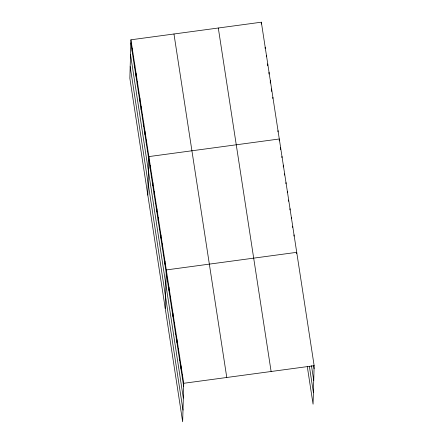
<?xml version="1.0" encoding="UTF-8"?>
<svg xmlns="http://www.w3.org/2000/svg" width="444" height="444" viewBox="0 0 444 444"><rect width="100%" height="100%" fill="white"/><g stroke="black" fill="none" stroke-linecap="round" stroke-linejoin="round"><path stroke-width="0.67" d="M130.93 39.799L129.853 78.311L182.662 421.8L183.738 383.289L130.93 39.799L261.338 22.2L314.147 365.69L313.07 404.201L307.298 366.639M132.123 51.215L132.212 48.141M133.405 59.557L133.494 56.482M134.687 67.904L134.776 64.824M135.975 76.246L136.058 73.166M137.257 84.588L137.34 81.507M138.539 92.929L138.622 89.849M139.821 101.271L139.904 98.196M141.103 109.613L141.186 106.538M142.385 117.954L142.469 114.879M143.667 126.296L143.756 123.221M144.949 134.637L145.038 131.563M146.231 142.979L146.32 139.904M147.513 151.321L147.602 148.246M147.808 195.099L148.884 156.588L279.293 138.983L279.243 140.831M150.139 168.381L150.222 165.307M151.476 177.101L151.565 174.026M152.819 185.82L152.908 182.745M154.162 194.539L154.246 191.464M155.5 203.258L155.589 200.183M156.843 211.977L156.926 208.902M158.181 220.696L158.269 217.621M159.524 229.415L159.607 226.34M160.861 238.134L160.95 235.059M162.204 246.853L162.288 243.778M163.542 255.572L163.631 252.497M164.885 264.291L164.968 261.216M165.235 308.447L166.311 269.935L296.72 252.336L296.686 253.568M167.566 281.729L167.654 278.654M168.909 290.448L168.992 287.373M170.246 299.173L170.335 296.093M171.589 307.892L171.673 304.812M172.927 316.611L173.016 313.536M174.27 325.33L174.353 322.255M175.608 334.049L175.696 330.974M176.951 342.768L177.034 339.693M178.288 351.487L178.377 348.412M179.631 360.206L179.715 357.131M180.969 368.925L181.058 365.85M182.312 377.644L182.401 374.57M261.283 24.043L261.338 22.2M265.151 48.457L265.185 47.225M266.433 56.799L266.467 55.567M267.699 65.756L267.749 63.908M268.981 74.098L269.031 72.25M270.246 83.056L270.313 80.592M271.528 91.397L271.595 88.933M272.844 98.507L272.882 97.275M277.977 131.874L278.011 130.641M280.58 149.55L280.636 147.702M281.94 157.653L281.973 156.427M283.261 166.988L283.316 165.146M284.621 175.091L284.654 173.865M285.964 183.81L285.997 182.584M287.301 192.53L287.335 191.303M288.644 201.249L288.678 200.022M289.982 209.968L290.015 208.741M291.325 218.687L291.358 217.46M292.663 227.411L292.696 226.179M294.006 236.13L294.039 234.898M183.738 383.289L314.147 365.69M313.547 365.406L314.063 368.764M311.466 365.701L313.736 380.458M309.379 366.35L313.397 392.507M218.304 28.011L271.112 371.495M173.965 33.994L226.773 377.478M130.841 42.874L183.655 386.363M130.514 54.568L183.328 398.057M130.181 66.617L182.989 410.106"/></g></svg>
